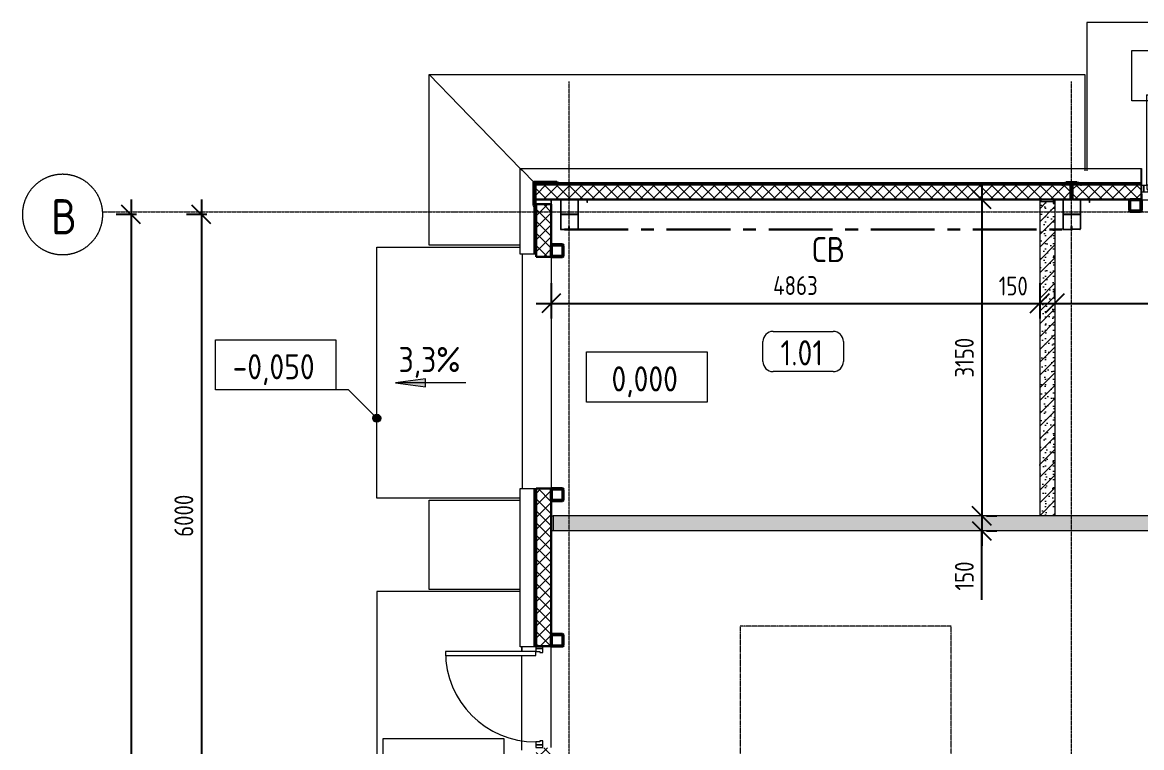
# Model space of a CAD drawing. Header units: millimetres. Extents: x -3689 to 3021565, y -698052 to -604547.
# Drawn here: x 2670654 to 2681793, y -640819 to -633598 of the extents above; entities that cross this region are included whole.
import ezdxf

# ---------------------------------------------------------------- set-up
doc = ezdxf.new("R2010")
doc.units = ezdxf.units.MM
doc.header["$PDMODE"] = 35
for name, pattern in [('_ШПТ__20_т__2_5__Линия сетки', [25, 20, -2.5, 0, -2.5]), ('_ШТР__3__1_5_', [4.5, 3, -1.5]), ('CENTER', [50.8, 31.75, -6.35, 6.35, -6.35])]:
    doc.linetypes.add(name, pattern=pattern)
doc.layers.get('0').update_dxf_attribs({"lineweight": 0})
doc.layers.get('Defpoints').update_dxf_attribs({"color": 4})
doc.layers.add('_1-1_ Внутренние стены', color=7, linetype='Continuous')
doc.layers.add('фундаменты кж', color=7, linetype='Continuous')
for name, color, linetype, lineweight in [('Внутренние кромки', 7, 'Continuous', 18), ('Высотные отметки', 7, 'Continuous', 9), ('Марки помещений', 7, 'Continuous', 20), ('Обобщенные модели', 7, 'Continuous', 18), ('ОСИ', 251, 'CENTER', 18), ('Перекрытия', 7, 'Continuous', 18), ('Размерные', 45, 'Continuous', 15), ('Размеры', 82, 'Continuous', 9), ('Средние', 142, 'Continuous', 30), ('Стены', 7, 'Continuous', 18), ('Стены разрез', 7, 'Continuous', 30), ('Стены штриховка', 7, 'Continuous', 30), ('Типовые аннотации', 7, 'Continuous', 18), ('Уклоны в точках', 7, 'Continuous', 9)]:
    doc.layers.add(name, color=color, linetype=linetype, lineweight=lineweight)
doc.layers.add('Вспомогательные', color=6, linetype='Continuous', plot=False)
for name, color, linetype, lineweight, true_color in [('Двери', 7, 'Continuous', 9, 0x804000), ('Каркас_Импост', 7, 'Continuous', 9, 0x804000), ('Линии', 7, 'Continuous', 9, 0x00a600), ('Монтажный зазор', 7, 'Continuous', 9, 0x804000), ('Несущие колонны', 7, 'Continuous', 18, 0x800040), ('Панель', 7, 'Continuous', 9, 0x804000)]:
    doc.layers.add(name, color=color, linetype=linetype, lineweight=lineweight, true_color=true_color)
doc.styles.add('GOST Common', font='GOST_Common.ttf', dxfattribs={"width": 0.9, "height": 350})
doc.styles.add('GOST Common_1', font='GOST_Common.ttf', dxfattribs={"width": 0.9, "height": 210})
doc.styles.add('ГОСТ 2.304', font='CS_Gost2304.shx')
doc.dimstyles.new('СПДС', dxfattribs={"dimscale": 100, "dimtxt": 2.5, "dimasz": 2.5, "dimexe": 2, "dimexo": 0.625, "dimgap": 1, "dimtad": 1, "dimdec": 0, "dimtxsty": 'ГОСТ 2.304', "dimblk": 'OBLIQUE', "dimblk1": 'OBLIQUE', "dimblk2": 'OBLIQUE', "dimcen": 2.5, "dimdle": 2, "dimadec": 0, "dimazin": 2, "dimtfac": 0.75, "dimtdec": 4, "dimtmove": 1, "dimatfit": 3, "dimfxl": 1, "dimtfill": 1, "dimtolj": 1, "dimarcsym": 1})
pattern_1 = [(45, (2676096.76, -647485.56), (-106.066, 106.066), [])]
pattern_2 = [(45, (2676096.765, -647485.56), (-60.10408, 60.10408), []), (135, (2676096.765, -647485.56), (-60.10408, -60.10408), [])]
pattern_3 = [(45, (0, 0), (-106.066, 106.066), [])]

# ---------------------------------------------------------------- blocks, each defined once
blk = doc.blocks.new('243_КолоннаНесущая_Труба_ГОСТ 30245-2003 - 120x120x5-V6-_О__L1_0_000_')
at = {"layer": 'Несущие колонны', "color": 7, "lineweight": 40}
for p, q in [((-60, 51), (-60, -51)), ((-55, -51), (-55, 51)), ((51, 60), (-51, 60)), ((-51, 55), (51, 55)), ((55, 51), (55, -51)), ((60, -51), (60, 51)), ((51, -55), (-51, -55)), ((-51, -60), (51, -60))]:
    blk.add_line(p, q, dxfattribs=at)
for centre, radius, start, end in [((-51, 51), 9, 90, 180), ((-51, 51), 4, 90, 180), ((51, 51), 9, 0, 90), ((51, 51), 4, 0, 90), ((-51, -51), 9, 180, 270), ((-51, -51), 4, 180, 270), ((51, -51), 4, 270, 0), ((51, -51), 9, 270, 360)]:
    blk.add_arc(centre, radius, start, end, dxfattribs=at)
blk = doc.blocks.new('243_КолоннаНесущая_Труба_ГОСТ 30245-2003 - 120x120x5-1167948-_О__L1_0_000_')
at = {"layer": 'Несущие колонны', "color": 7, "lineweight": 40}
for p, q in [((-60, 51), (-60, -51)), ((-55, -51), (-55, 51)), ((51, 60), (-51, 60)), ((-51, 55), (51, 55)), ((55, 51), (55, -51)), ((60, -51), (60, 51)), ((51, -55), (-51, -55)), ((-51, -60), (51, -60))]:
    blk.add_line(p, q, dxfattribs=at)
for centre, radius, start, end in [((-51, 51), 9, 90, 180), ((-51, 51), 4, 90, 180), ((51, 51), 9, 0, 90), ((51, 51), 4, 0, 90), ((-51, -51), 9, 180, 270), ((-51, -51), 4, 180, 270), ((51, -51), 9, 270, 360), ((51, -51), 4, 270, 0)]:
    blk.add_arc(centre, radius, start, end, dxfattribs=at)
blk = doc.blocks.new('190_ФЭ_Цоколь_Типовой - ФЭ-Ц1_140х80-1505612-_О__L1_0_000_')
at = {"layer": 'Обобщенные модели'}
for p, q in [((-433, 9270), (-415, 9270)), ((-433, 7695), (-433, 9270)), ((-415, 9270), (-295, 9270)), ((-295, 9270), (-281, 9270)), ((-295, 7695), (-295, 9270)), ((-281, 9270), (-278, 9270)), ((-281, 7695), (-281, 9270)), ((-278, 9270), (-275, 9270)), ((-278, 7695), (-278, 9270)), ((-275, 7695), (-275, 9270)), ((-415, 7695), (-433, 7695)), ((-295, 7695), (-415, 7695)), ((-281, 7695), (-295, 7695)), ((-278, 7695), (-281, 7695)), ((-275, 7695), (-278, 7695))]:
    blk.add_line(p, q, dxfattribs=at)
blk = doc.blocks.new('190_ФЭ_Цоколь_Типовой - ФЭ-Ц1_140х80-1505645-_О__L1_0_000_')
at = {"layer": 'Обобщенные модели'}
for p, q in [((-433, 12433), (-415, 12415)), ((-433, 11580), (-433, 12433)), ((-415, 12415), (-295, 12295)), ((-294, 12294), (-281, 12281)), ((-281, 12281), (-278, 12278)), ((-281, 12052), (-281, 12281)), ((-278, 12278), (-275, 12275)), ((-278, 12049), (-278, 12278)), ((-275, 12032), (-275, 12275)), ((-295, 11580), (-295, 12065)), ((-281, 11580), (-281, 12051)), ((-278, 11580), (-278, 12022)), ((-275, 11580), (-275, 12022)), ((-415, 11580), (-433, 11580)), ((-295, 11580), (-415, 11580)), ((-281, 11580), (-295, 11580)), ((-278, 11580), (-281, 11580)), ((-275, 11580), (-278, 11580))]:
    blk.add_line(p, q, dxfattribs=at)
blk = doc.blocks.new('190_ФЭ_Стена_Стык вертикальный - ФЭ-C1_110-1310856-_О__L1_0_000_')
at = {"layer": 'Обобщенные модели', "lineweight": 9}
h = blk.add_hatch(dxfattribs=at)
h.set_pattern_fill('FP_4', color=256, style=0, pattern_type=2)
h.set_pattern_definition(pattern_3)
h.paths.add_polyline_path([(5097, 12277), (5098, 12278), (5072, 12278), (5055, 12295), (4945, 12295), (4928, 12278), (4928, 12277), (4945, 12294), (5055, 12294), (5072, 12277)], flags=0)
at = {"layer": 'Обобщенные модели', "lineweight": 40}
for p, q in [((4928, 12278), (4902, 12278)), ((4902, 12278), (4902, 12275)), ((4902, 12275), (4912, 12275)), ((4903, 12276), (4903, 12277)), ((4903, 12277), (4928, 12277)), ((4912, 12276), (4903, 12276)), ((4912, 12275), (4912, 12276)), ((4945, 12295), (4928, 12278)), ((4928, 12277), (4945, 12294)), ((5055, 12295), (4945, 12295)), ((4945, 12294), (5055, 12294)), ((5072, 12278), (5055, 12295)), ((5055, 12294), (5072, 12277)), ((5098, 12278), (5072, 12278)), ((5072, 12277), (5097, 12277)), ((5097, 12276), (5088, 12276)), ((5088, 12276), (5088, 12275)), ((5088, 12275), (5098, 12275)), ((5097, 12277), (5097, 12276)), ((5098, 12275), (5098, 12278))]:
    blk.add_line(p, q, dxfattribs=at)
blk = doc.blocks.new('190_ФЭ_Стена_Стык угловой внешний фигурный - ФЭ-У1_230х230-1307718-_О__L1_0_000_')
at = {"layer": 'Обобщенные модели', "lineweight": 9}
h = blk.add_hatch(dxfattribs=at)
h.set_pattern_fill('FP_4', color=256, style=0, pattern_type=2)
h.set_pattern_definition(pattern_3)
h.paths.add_polyline_path([(-278, 12022), (-277, 12023), (-277, 12048), (-294, 12065), (-294, 12294), (-65, 12294), (-48, 12277), (-48, 12278), (-65, 12295), (-295, 12295), (-295, 12065), (-278, 12048)], flags=0)
at = {"layer": 'Обобщенные модели', "lineweight": 40}
for p, q in [((-65, 12295), (-295, 12295)), ((-295, 12295), (-295, 12065)), ((-294, 12065), (-294, 12294)), ((-294, 12294), (-65, 12294)), ((-48, 12278), (-65, 12295)), ((-65, 12294), (-48, 12277)), ((-22, 12278), (-48, 12278)), ((-48, 12277), (-23, 12277)), ((-23, 12276), (-32, 12276)), ((-32, 12276), (-32, 12275)), ((-32, 12275), (-22, 12275)), ((-23, 12277), (-23, 12276)), ((-22, 12275), (-22, 12278)), ((-295, 12065), (-278, 12048)), ((-277, 12048), (-294, 12065)), ((-278, 12048), (-278, 12022)), ((-277, 12023), (-277, 12048)), ((-275, 12032), (-276, 12032)), ((-276, 12032), (-276, 12023)), ((-275, 12022), (-275, 12032)), ((-278, 12022), (-275, 12022)), ((-276, 12023), (-277, 12023))]:
    blk.add_line(p, q, dxfattribs=at)
blk = doc.blocks.new('Ось сетки - Круг_Ø8 мм-6577-_О__L1_0_000_')
at = {"layer": 'ОСИ', "lineweight": 20}
for start, end in [(360, 180), (180, 360)]:
    blk.add_arc((0, 0), 4, start, end, dxfattribs=at)
blk = doc.blocks.new('_Oblique')
at = {"color": 0, "linetype": 'ByBlock', "lineweight": -2}
blk.add_line((-0.5, -0.5), (0.5, 0.5), dxfattribs=at)
blk = doc.blocks.new('*D315')
at = {"layer": 'Defpoints', "color": 0, "ltscale": 75, "transparency": 16777216}
for p in [(2671836, -635511), (2671736, -647511), (2671836, -647511)]:
    blk.add_point(p, dxfattribs=at)
at = {"layer": 'Размеры', "color": 0, "lineweight": -2, "ltscale": 75, "transparency": 16777216}
for p, q in [((2671736, -635361), (2671736, -647661)), ((2671789, -635511), (2671586, -635511)), ((2671789, -647511), (2671586, -647511))]:
    blk.add_line(p, q, dxfattribs=at)
at = {"layer": 'Размеры', "color": 0, "lineweight": -2, "ltscale": 75, "transparency": 16777216, "xscale": 187.5, "yscale": 187.5, "zscale": 187.5}
for p, rotation in [((2671736, -635511), 90), ((2671736, -647511), 270)]:
    blk.add_blockref('_Oblique', p, dxfattribs=dict(at, rotation=rotation))
at = {"layer": 'Размеры', "color": 0, "ltscale": 75, "transparency": 16777216, "insert": (2671411, -642697), "char_height": 187.5, "width": 218.95, "attachment_point": 1, "rotation": 90, "line_spacing_factor": 1.022761, "style": 'ГОСТ 2.304', "bg_fill": 3, "box_fill_scale": 1.1, "bg_fill_color": 256, "bg_fill_true_color": 13158600, "bg_fill_transparency": 0}
blk.add_mtext('\\A1;12000', dxfattribs=at)
blk = doc.blocks.new('*D316')
at = {"layer": 'Defpoints', "color": 0, "ltscale": 75, "transparency": 16777216}
for p in [(2672536, -635511), (2672436, -641511), (2672536, -641511)]:
    blk.add_point(p, dxfattribs=at)
at = {"layer": 'Размеры', "color": 0, "lineweight": -2, "ltscale": 75, "transparency": 16777216}
for p, q in [((2672436, -635361), (2672436, -641661)), ((2672489, -635511), (2672286, -635511)), ((2672489, -641511), (2672286, -641511))]:
    blk.add_line(p, q, dxfattribs=at)
at = {"layer": 'Размеры', "color": 0, "lineweight": -2, "ltscale": 75, "transparency": 16777216, "xscale": 187.5, "yscale": 187.5, "zscale": 187.5}
for p, rotation in [((2672436, -635511), 90), ((2672436, -641511), 270)]:
    blk.add_blockref('_Oblique', p, dxfattribs=dict(at, rotation=rotation))
at = {"layer": 'Размеры', "color": 0, "ltscale": 75, "transparency": 16777216, "insert": (2672261, -638511), "char_height": 187.5, "width": 186.23, "attachment_point": 5, "rotation": 90, "style": 'ГОСТ 2.304', "bg_fill": 3, "box_fill_scale": 1.1, "bg_fill_color": 256, "bg_fill_true_color": 13158600, "bg_fill_transparency": 0}
blk.add_mtext('\\A1;6000', dxfattribs=at)
blk = doc.blocks.new('Высотные отметки - Рамка-5093-_О__L1_0_000_')
at = {"layer": 'Типовые аннотации', "lineweight": 9}
for p, q in [((-6, 0), (-6, 5)), ((-6, 5), (6, 5)), ((6, 5), (6, 0)), ((6, 0), (-6, 0))]:
    blk.add_line(p, q, dxfattribs=at)
blk = doc.blocks.new('050_Марка_Помещение_ОдноЗначение - Номер в прямоугольнике-676399-_О__L1_0_000_')
at = {"layer": 'Типовые аннотации', "lineweight": 9}
for p, q in [((-3, 2), (3, 2)), ((-4, -1), (-4, 1)), ((4, 1), (4, -1)), ((3, -2), (-3, -2))]:
    blk.add_line(p, q, dxfattribs=at)
for centre, start, end in [((-3, 1), 90, 180), ((3, 1), 360, 90), ((-3, -1), 180, 270), ((3, -1), 270, 0)]:
    blk.add_arc(centre, 1, start, end, dxfattribs=at)
blk = doc.blocks.new('к1')
at = {"color": 0, "linetype": 'ByBlock', "lineweight": -2, "ltscale": 200}
for p, q in [((4142418, 542806), (4142418, 542828)), ((4142421, 542806), (4142421, 542828)), ((4142426, 542836), (4142505, 542836)), ((4142426, 542833), (4142505, 542833)), ((4142510, 542828), (4142510, 542544)), ((4142513, 542828), (4142513, 542544)), ((4142683, 542828), (4142683, 542544)), ((4142686, 542828), (4142686, 542544)), ((4142770, 542836), (4142691, 542836)), ((4142770, 542833), (4142691, 542833)), ((4142775, 542806), (4142775, 542828)), ((4142778, 542806), (4142778, 542828)), ((4142418, 542806), (4142421, 542806)), ((4142778, 542806), (4142775, 542806)), ((4142518, 542539), (4142589, 542539)), ((4142518, 542536), (4142589, 542536)), ((4142594, 542544), (4142594, 542567)), ((4142594, 542567), (4142597, 542567)), ((4142597, 542544), (4142597, 542567)), ((4142599, 542544), (4142599, 542567)), ((4142602, 542567), (4142599, 542567)), ((4142602, 542544), (4142602, 542567)), ((4142678, 542539), (4142607, 542539)), ((4142678, 542536), (4142607, 542536))]:
    blk.add_line(p, q, dxfattribs=at)
for centre, radius, start, end in [((4142426, 542828), 8, 90, 180), ((4142426, 542828), 5, 90, 180), ((4142505, 542828), 8, 0, 90), ((4142505, 542828), 5, 0, 90), ((4142691, 542828), 8, 90, 180), ((4142691, 542828), 5, 90, 180), ((4142770, 542828), 8, 0, 90), ((4142770, 542828), 5, 0, 90), ((4142518, 542544), 8, 180, 270), ((4142518, 542544), 5, 180, 270), ((4142589, 542544), 8, 270, 0), ((4142589, 542544), 5, 270, 0), ((4142607, 542544), 8, 180, 270), ((4142607, 542544), 5, 180, 270), ((4142678, 542544), 5, 270, 0), ((4142678, 542544), 8, 270, 0)]:
    blk.add_arc(centre, radius, start, end, dxfattribs=at)
at = {"layer": 'Вспомогательные', "color": 0, "ltscale": 10}
for p, q in [((4142690, 542836), (4142505, 542836)), ((4142683, 542686), (4142513, 542686))]:
    blk.add_line(p, q, dxfattribs=at)
blk = doc.blocks.new('101_Дверь_Однопольная_Стальная_Высота_Полотна_ГОСТ 31173-2016 - ДСН_Оп_2080-960_Г_Пр_Прг_Псп-1348100-_О__L1_0_000_')
at = {"layer": 'Каркас_Импост', "color": 7}
for p, q in [((-480, 75), (-450, 75)), ((-480, 5), (-480, 75)), ((-440, 5), (-480, 5)), ((-450, 75), (-450, 35)), ((-450, 35), (-440, 35)), ((-440, 35), (-440, 5)), ((440, 35), (450, 35)), ((440, 5), (440, 35)), ((480, 5), (440, 5)), ((450, 75), (480, 75)), ((450, 35), (450, 75)), ((480, 75), (480, 5))]:
    blk.add_line(p, q, dxfattribs=at)
at = {"layer": 'Монтажный зазор', "color": 7}
for p, q in [((-505, 75), (-480, 75)), ((-505, 5), (-505, 75)), ((-480, 5), (-505, 5)), ((-480, 75), (-480, 5)), ((480, 75), (505, 75)), ((480, 5), (480, 75)), ((505, 5), (480, 5)), ((505, 75), (505, 5))]:
    blk.add_line(p, q, dxfattribs=at)
at = {"layer": 'Панель', "color": 7, "lineweight": 18}
for p, q in [((-450, 75), (-450, 975)), ((-450, 975), (-410, 975)), ((-410, 975), (-410, 75)), ((-410, 75), (-450, 75))]:
    blk.add_line(p, q, dxfattribs=at)
at = {"layer": 'Панель', "color": 7}
blk.add_arc((-450, 75), 900, 0, 90, dxfattribs=at)
blk = doc.blocks.new('101_Дверь_Однопольная_Стальная_Высота_Полотна_ГОСТ 31173-2016 - ДСН_Оп_2080-960_Г_Л_Прг_Псп-1348105-_О__L1_0_000_')
at = {"layer": 'Каркас_Импост', "color": 7}
for p, q in [((-450, 75), (-480, 75)), ((-480, 75), (-480, 5)), ((-480, 5), (-440, 5)), ((-450, 35), (-450, 75)), ((-440, 35), (-450, 35)), ((-440, 5), (-440, 35)), ((450, 35), (440, 35)), ((440, 35), (440, 5)), ((440, 5), (480, 5)), ((480, 75), (450, 75)), ((450, 75), (450, 35)), ((480, 5), (480, 75))]:
    blk.add_line(p, q, dxfattribs=at)
at = {"layer": 'Монтажный зазор', "color": 7}
for p, q in [((-480, 75), (-505, 75)), ((-505, 75), (-505, 5)), ((-505, 5), (-480, 5)), ((-480, 5), (-480, 75)), ((505, 75), (480, 75)), ((480, 75), (480, 5)), ((480, 5), (505, 5)), ((505, 5), (505, 75))]:
    blk.add_line(p, q, dxfattribs=at)
at = {"layer": 'Панель', "color": 7, "lineweight": 18}
for p, q in [((450, 975), (410, 975)), ((410, 975), (410, 75)), ((450, 75), (450, 975)), ((410, 75), (450, 75))]:
    blk.add_line(p, q, dxfattribs=at)
at = {"layer": 'Панель', "color": 7}
blk.add_arc((450, 75), 900, 90, 180, dxfattribs=at)
blk = doc.blocks.new('*D374')
at = {"layer": 'Defpoints', "color": 0, "ltscale": 75, "transparency": 16777216}
for p in [(2675917, -636148), (2680779, -636148), (2680779, -636396)]:
    blk.add_point(p, dxfattribs=at)
at = {"layer": 'Размеры', "color": 0, "lineweight": -2, "ltscale": 75, "transparency": 16777216}
for p, q in [((2675917, -636195), (2675917, -636546)), ((2680779, -636195), (2680779, -636546)), ((2675767, -636396), (2680929, -636396))]:
    blk.add_line(p, q, dxfattribs=at)
at = {"layer": 'Размеры', "color": 0, "lineweight": -2, "ltscale": 75, "transparency": 16777216, "xscale": 187.5, "yscale": 187.5, "zscale": 187.5, "rotation": 180}
blk.add_blockref('_Oblique', (2675917, -636396), dxfattribs=at)
at = {"layer": 'Размеры', "color": 0, "lineweight": -2, "ltscale": 75, "transparency": 16777216, "xscale": 187.5, "yscale": 187.5, "zscale": 187.5}
blk.add_blockref('_Oblique', (2680779, -636396), dxfattribs=at)
at = {"layer": 'Размеры', "color": 0, "ltscale": 75, "transparency": 16777216, "insert": (2678348, -636218), "char_height": 187.5, "attachment_point": 5, "style": 'ГОСТ 2.304', "bg_fill": 3, "box_fill_scale": 1.1, "bg_fill_color": 256, "bg_fill_true_color": 13158600, "bg_fill_transparency": 0}
blk.add_mtext('\\A1;4863', dxfattribs=at)
blk = doc.blocks.new('*D375')
at = {"layer": 'Defpoints', "color": 0, "ltscale": 75, "transparency": 16777216}
for p in [(2680779, -636148), (2680929, -636396), (2680929, -636396)]:
    blk.add_point(p, dxfattribs=at)
at = {"layer": 'Размеры', "color": 0, "lineweight": -2, "ltscale": 75, "transparency": 16777216}
for p, q in [((2680779, -636195), (2680779, -636546)), ((2680929, -636349), (2680929, -636246)), ((2680629, -636396), (2681079, -636396))]:
    blk.add_line(p, q, dxfattribs=at)
at = {"layer": 'Размеры', "color": 0, "lineweight": -2, "ltscale": 75, "transparency": 16777216, "xscale": 187.5, "yscale": 187.5, "zscale": 187.5}
blk.add_blockref('_Oblique', (2680929, -636396), dxfattribs=at)
at = {"layer": 'Размеры', "color": 0, "ltscale": 75, "transparency": 16777216, "insert": (2680516, -636223), "char_height": 187.5, "attachment_point": 5, "style": 'ГОСТ 2.304', "bg_fill": 3, "box_fill_scale": 1.1, "bg_fill_color": 256, "bg_fill_true_color": 13158600, "bg_fill_transparency": 0}
blk.add_mtext('\\A1;150', dxfattribs=at)
at = {"layer": 'Размеры', "color": 0, "lineweight": -2, "ltscale": 75, "transparency": 16777216, "xscale": 187.5, "yscale": 187.5, "zscale": 187.5, "rotation": 180}
blk.add_blockref('_Oblique', (2680779, -636396), dxfattribs=at)
blk = doc.blocks.new('*D376')
at = {"layer": 'Defpoints', "color": 0, "ltscale": 75, "transparency": 16777216}
for p in [(2680929, -636396), (2685779, -636396), (2685779, -636396)]:
    blk.add_point(p, dxfattribs=at)
at = {"layer": 'Размеры', "color": 0, "lineweight": -2, "ltscale": 75, "transparency": 16777216}
for p, q in [((2680929, -636349), (2680929, -636246)), ((2685779, -636349), (2685779, -636246)), ((2680779, -636396), (2685929, -636396))]:
    blk.add_line(p, q, dxfattribs=at)
at = {"layer": 'Размеры', "color": 0, "lineweight": -2, "ltscale": 75, "transparency": 16777216, "xscale": 187.5, "yscale": 187.5, "zscale": 187.5, "rotation": 180}
blk.add_blockref('_Oblique', (2680929, -636396), dxfattribs=at)
at = {"layer": 'Размеры', "color": 0, "lineweight": -2, "ltscale": 75, "transparency": 16777216, "xscale": 187.5, "yscale": 187.5, "zscale": 187.5}
blk.add_blockref('_Oblique', (2685779, -636396), dxfattribs=at)
at = {"layer": 'Размеры', "color": 0, "ltscale": 75, "transparency": 16777216, "insert": (2683354, -636223), "char_height": 187.5, "attachment_point": 5, "style": 'ГОСТ 2.304', "bg_fill": 3, "box_fill_scale": 1.1, "bg_fill_color": 256, "bg_fill_true_color": 13158600, "bg_fill_transparency": 0}
blk.add_mtext('\\A1;4850', dxfattribs=at)
blk = doc.blocks.new('*D381')
at = {"layer": 'Defpoints', "color": 0, "ltscale": 75, "transparency": 16777216}
for p in [(2680202, -635361), (2680202, -638511), (2680202, -638511)]:
    blk.add_point(p, dxfattribs=at)
at = {"layer": 'Размеры', "color": 0, "lineweight": -2, "ltscale": 75, "transparency": 16777216}
for p, q in [((2680202, -635211), (2680202, -638661)), ((2680249, -635361), (2680352, -635361)), ((2680249, -638511), (2680352, -638511))]:
    blk.add_line(p, q, dxfattribs=at)
at = {"layer": 'Размеры', "color": 0, "lineweight": -2, "ltscale": 75, "transparency": 16777216, "xscale": 187.5, "yscale": 187.5, "zscale": 187.5}
for p, rotation in [((2680202, -635361), 90), ((2680202, -638511), 270)]:
    blk.add_blockref('_Oblique', p, dxfattribs=dict(at, rotation=rotation))
at = {"layer": 'Размеры', "color": 0, "ltscale": 75, "transparency": 16777216, "insert": (2680029, -636936), "char_height": 187.5, "attachment_point": 5, "rotation": 90, "style": 'ГОСТ 2.304', "bg_fill": 3, "box_fill_scale": 1.1, "bg_fill_color": 256, "bg_fill_true_color": 13158600, "bg_fill_transparency": 0}
blk.add_mtext('\\A1;3150', dxfattribs=at)
blk = doc.blocks.new('*D382')
at = {"layer": 'Defpoints', "color": 0, "ltscale": 75, "transparency": 16777216}
for p in [(2680202, -638511), (2680202, -638661), (2680202, -638661)]:
    blk.add_point(p, dxfattribs=at)
at = {"layer": 'Размеры', "color": 0, "lineweight": -2, "ltscale": 75, "transparency": 16777216}
for p, q in [((2680202, -638361), (2680202, -638811)), ((2680249, -638511), (2680352, -638511)), ((2680202, -639346), (2680202, -638661)), ((2680249, -638661), (2680352, -638661))]:
    blk.add_line(p, q, dxfattribs=at)
at = {"layer": 'Размеры', "color": 0, "lineweight": -2, "ltscale": 75, "transparency": 16777216, "xscale": 187.5, "yscale": 187.5, "zscale": 187.5}
for p, rotation in [((2680202, -638511), 90), ((2680202, -638661), 270)]:
    blk.add_blockref('_Oblique', p, dxfattribs=dict(at, rotation=rotation))
at = {"layer": 'Размеры', "color": 0, "ltscale": 75, "transparency": 16777216, "insert": (2680029, -639110), "char_height": 187.5, "attachment_point": 5, "rotation": 90, "style": 'ГОСТ 2.304', "bg_fill": 3, "box_fill_scale": 1.1, "bg_fill_color": 256, "bg_fill_true_color": 13158600, "bg_fill_transparency": 0}
blk.add_mtext('\\A1;150', dxfattribs=at)

msp = doc.modelspace()

# ---------------------------------------------------------------- hatches: boundary and pattern name
at = {"layer": 'Высотные отметки', "lineweight": 20}
h = msp.add_hatch(color=256, dxfattribs=at)
edge = h.paths.add_edge_path(flags=0)
edge.add_arc((2674181.7647, -637539.1103), 40, 0, 360)
at = {"layer": 'Стены штриховка', "lineweight": 9}
h = msp.add_hatch(dxfattribs=at)
h.set_pattern_fill('FP_5', color=256, style=0, pattern_type=2)
h.set_pattern_definition(pattern_2)
h.paths.add_polyline_path([(2681086.7647, -635358.5597), (2681086.7647, -635212.5597), (2675766.6934, -635212.5597), (2675766.6934, -635358.5597), (2677933.216, -635358.5597)])
h = msp.add_hatch(dxfattribs=at)
h.set_pattern_fill('FP_4', color=256, style=0, pattern_type=2)
h.set_pattern_definition(pattern_1)
h.paths.add_polyline_path([(2681086.7647, -635212.5597), (2681086.7647, -635210.5597), (2675821.7647, -635210.5597), (2675821.7647, -635212.5597), (2677933.216, -635212.5597)], flags=0)
h = msp.add_hatch(dxfattribs=at)
h.set_pattern_fill('FP_5', color=256, style=0, pattern_type=2)
h.set_pattern_definition(pattern_2)
h.paths.add_polyline_path([(2686086.7647, -635358.5597), (2686086.7647, -635212.5597), (2682801.7647, -635212.5597), (2682801.7647, -635358.5597), (2685376.8814, -635358.5597)], flags=0)
h.paths.add_polyline_path([(2681791.7647, -635358.5597), (2681791.7647, -635212.5597), (2681106.7647, -635212.5597), (2681106.7647, -635358.5597), (2681241.5117, -635358.5597)], flags=0)
h = msp.add_hatch(dxfattribs=at)
h.set_pattern_fill('FP_4', color=256, style=0, pattern_type=2)
h.set_pattern_definition(pattern_1)
h.paths.add_polyline_path([(2681086.7647, -635360.5597), (2681086.7647, -635358.5597), (2675821.7647, -635358.5597), (2675821.7647, -635360.5597), (2677933.216, -635360.5597)], flags=0)
h = msp.add_hatch(dxfattribs=at)
h.set_pattern_fill('FP_5', color=256, style=0, pattern_type=2)
h.set_pattern_definition([(45, (2676041.765, -647510.56), (-60.1041, 60.1041), []), (135, (2676041.765, -647510.56), (-60.1041, -60.1041), [])])
h.paths.add_polyline_path([(2675914.7647, -641500.5597), (2675914.7647, -640820.5597), (2675768.7647, -640820.5597), (2675768.7647, -641500.5597)], flags=0)
h.paths.add_polyline_path([(2675914.7647, -639810.5597), (2675914.7647, -638240.5597), (2675768.7647, -638240.5597), (2675768.7647, -639810.5597), (2675836.7647, -639810.5597)], flags=0)
h.paths.add_polyline_path([(2675914.7647, -635930.5597), (2675914.7647, -635407.5597), (2675768.7647, -635407.5597), (2675768.7647, -635930.5597), (2675836.7647, -635930.5597)], flags=0)
at = {"layer": 'Уклоны в точках', "lineweight": 20}
msp.add_hatch(color=256, dxfattribs=at).paths.add_polyline_path([(2674366.1707, -637186.2973), (2674666.1707, -637225.7931), (2674666.1707, -637146.8016)], flags=0)

# ---------------------------------------------------------------- linework, layer by layer
for p, q in [((2680779.2647, -635360.5597), (2680779.2647, -638510.5597)), ((2680929.2647, -635360.5597), (2680929.2647, -638510.5597)), ((2680779.2647, -635382.5597), (2680929.2647, -635382.5597)), ((2675916.7647, -638660.5597), (2675916.7647, -638510.5597)), ((2675916.7647, -638510.5597), (2675936.7647, -638510.5597)), ((2675936.7647, -638510.5597), (2675936.7647, -638660.5597)), ((2689271.7647, -638660.5597), (2675916.7647, -638660.5597)), ((2675936.7647, -638648.0597), (2675936.7647, -638660.5597))]:
    msp.add_line(p, q)
at = {"layer": 'Внутренние кромки'}
msp.add_line((2674701.7647, -634117.5597), (2675608.6226, -635052.4176), dxfattribs=at)
at = {"layer": 'Высотные отметки'}
for p, q in [((2673900.8041, -637258.1496), (2673175.1074, -637258.1496)), ((2674181.7647, -637539.1103), (2673900.8041, -637258.1496)), ((2676871.5744, -637379.4541), (2676868.0553, -637379.4541))]:
    msp.add_line(p, q, dxfattribs=at)
at = {"layer": 'Высотные отметки', "lineweight": 20}
msp.add_circle((2674181.7647, -637539.1103), 40, dxfattribs=at)
at = {"layer": 'Линии', "color": 7, "linetype": '_ШТР__3__1_5_', "lineweight": 18}
for p, q in [((2677796.7647, -639610.5597), (2677796.7647, -646310.5597)), ((2679896.7647, -639610.5597), (2677796.7647, -639610.5597)), ((2679896.7647, -646310.5597), (2679896.7647, -639610.5597))]:
    msp.add_line(p, q, dxfattribs=at)
at = {"layer": 'Обобщенные модели'}
for p, q in [((2675608.6226, -635052.4176), (2681791.7647, -635052.4176)), ((2675761.2074, -635205.0024), (2676044.8645, -635205.0024)), ((2675764.1052, -635207.9002), (2676096.7647, -635207.9002)), ((2675766.6934, -635210.4884), (2676064.7647, -635210.4884)), ((2675974.5773, -635190.62), (2681041.7897, -635190.62)), ((2675988.9597, -635205.0024), (2681027.5481, -635205.0024)), ((2676074.3529, -635207.9002), (2680999.1052, -635207.9002)), ((2676074.7647, -635210.4884), (2680998.8361, -635210.4884)), ((2681008.7647, -635210.4884), (2681184.7647, -635210.4884)), ((2681025.8385, -635207.9002), (2681167.691, -635207.9002)), ((2681028.7362, -635205.0024), (2681164.7932, -635205.0024)), ((2681151.7397, -635190.62), (2681791.7647, -635190.62)), ((2681165.9814, -635205.0024), (2681791.7647, -635205.0024)), ((2681194.4242, -635207.9002), (2681791.7647, -635207.9002)), ((2681194.6934, -635210.4884), (2681791.7647, -635210.4884)), ((2681791.7647, -635190.62), (2681791.7647, -635205.0024)), ((2681791.7647, -635205.0024), (2681791.7647, -635207.9002)), ((2681791.7647, -635207.9002), (2681791.7647, -635210.4884))]:
    msp.add_line(p, q, dxfattribs=at)
at = {"layer": 'ОСИ', "linetype": '_ШПТ__20_т__2_5__Линия сетки'}
for p, q in [((2676096.7647, -651518.5254), (2676096.7647, -634187.5211)), ((2681096.7647, -651518.5254), (2681096.7647, -634187.5211)), ((2671454.2388, -635483.2238), (2722843.4447, -635483.2238))]:
    msp.add_line(p, q, dxfattribs=at)
at = {"layer": 'Перекрытия'}
for p, q in [((2683346.7647, -633597.5597), (2681246.7647, -633597.5597)), ((2681246.7647, -633597.5597), (2681246.7647, -635077.4176)), ((2674701.7647, -634117.5597), (2681226.7647, -634117.5597)), ((2674701.7647, -635815.5597), (2674701.7647, -634117.5597)), ((2681226.7647, -634117.5597), (2681226.7647, -635077.4176)), ((2680791.7647, -635360.5597), (2680791.7647, -635382.5597)), ((2682801.7647, -635369.5597), (2681791.7647, -635369.5597)), ((2675916.7647, -635385.5597), (2675916.7647, -635407.5597)), ((2680916.7647, -635385.5597), (2680916.7647, -635407.5597)), ((2675608.6226, -635815.5597), (2674701.7647, -635815.5597)), ((2674181.7647, -635835.5597), (2675608.6226, -635835.5597)), ((2674181.7647, -638335.5597), (2674181.7647, -635835.5597)), ((2675626.7647, -635905.5597), (2675626.7647, -635985.5597)), ((2675626.7647, -635985.5597), (2675626.7647, -638145.5597)), ((2675916.7647, -635930.5597), (2675916.7647, -638240.5597)), ((2675626.7647, -638145.5597), (2675626.7647, -638240.5597)), ((2675608.6226, -638335.5597), (2674181.7647, -638335.5597)), ((2674701.7647, -639245.5597), (2674701.7647, -638355.5597)), ((2674701.7647, -638355.5597), (2675608.6226, -638355.5597)), ((2675608.6226, -639265.5597), (2674181.7647, -639265.5597)), ((2674181.7647, -639265.5597), (2674181.7647, -641365.5597)), ((2675608.6226, -639245.5597), (2674701.7647, -639245.5597)), ((2675623.9033, -639862.8679), (2675623.9033, -639812.8679)), ((2675626.7647, -639865.5597), (2675626.7647, -639815.5597)), ((2675913.9033, -639807.8679), (2675913.9033, -640817.8679)), ((2675623.9033, -640842.8679), (2675623.9033, -639902.8679))]:
    msp.add_line(p, q, dxfattribs=at)
at = {"layer": 'Средние', "linetype": 'CENTER', "ltscale": 20}
msp.add_line((2676049.7647, -635661.5597), (2681011.7647, -635661.5597), dxfattribs=at)
at = {"layer": 'Стены'}
msp.add_line((2689271.7647, -638510.5597), (2675936.7647, -638510.5597), dxfattribs=at)
at = {"layer": 'Стены разрез'}
for p, q in [((2681086.7647, -635210.5597), (2675766.6934, -635210.5597)), ((2681086.7647, -635360.5597), (2681086.7647, -635210.5597)), ((2681791.7647, -635210.5597), (2681106.7647, -635210.5597)), ((2681106.7647, -635210.5597), (2681106.7647, -635360.5597)), ((2675766.6934, -635360.5597), (2681086.7647, -635360.5597)), ((2681106.7647, -635360.5597), (2681680.7647, -635360.5597)), ((2681791.7647, -635385.5597), (2681791.7647, -635305.5597)), ((2675766.7647, -635407.5597), (2675766.7647, -635930.5597)), ((2675916.7647, -635407.5597), (2675766.7647, -635407.5597)), ((2675916.7647, -635819.5597), (2675916.7647, -635407.5597)), ((2675766.7647, -635930.5597), (2675916.7647, -635930.5597)), ((2675766.6934, -638240.5597), (2675766.6934, -639810.5597)), ((2675971.7647, -638240.5597), (2675768.6934, -638240.5597)), ((2675916.7647, -639699.5597), (2675916.7647, -638351.5597)), ((2675768.6934, -639810.5597), (2675971.7647, -639810.5597))]:
    msp.add_line(p, q, dxfattribs=at)
at = {"layer": 'Стены штриховка', "lineweight": 9}
for p, q in [((2681086.7647, -635212.5597), (2675766.6934, -635212.5597)), ((2681791.7647, -635212.5597), (2681106.7647, -635212.5597)), ((2681086.7647, -635358.5597), (2675766.6934, -635358.5597)), ((2681791.7647, -635358.5597), (2681106.7647, -635358.5597)), ((2675768.7647, -635930.5597), (2675768.7647, -635407.5597)), ((2675914.7647, -635930.5597), (2675914.7647, -635407.5597)), ((2675768.6934, -639810.5597), (2675768.6934, -638240.5597)), ((2675914.7647, -639810.5597), (2675914.7647, -638240.5597))]:
    msp.add_line(p, q, dxfattribs=at)
at = {"layer": 'Уклоны в точках', "lineweight": 20}
for p, q in [((2674666.1707, -637146.8016), (2674366.1707, -637186.2973)), ((2674666.1707, -637225.7931), (2674666.1707, -637146.8016)), ((2674366.1707, -637186.2973), (2674666.1707, -637225.7931))]:
    msp.add_line(p, q, dxfattribs=at)
at = {"layer": 'Уклоны в точках'}
msp.add_line((2675066.1707, -637186.2973), (2674366.1707, -637186.2973), dxfattribs=at)
at = {"layer": 'фундаменты кж'}
for p, q in [((2681791.7647, -635305.5597), (2681791.7647, -635052.4176)), ((2675766.6934, -635905.5597), (2675766.7647, -635930.5597))]:
    msp.add_line(p, q, dxfattribs=at)

# ---------------------------------------------------------------- block references
at = {"layer": 'Высотные отметки', "lineweight": 20, "xscale": 99.99999999999993, "yscale": 99.99999999999993, "zscale": 99.99999999999993}
for p in [(2682296.4921, -634378.4516), (2676868.0553, -637379.4541), (2674845.3689, -641227.9745)]:
    msp.add_blockref('Высотные отметки - Рамка-5093-_О__L1_0_000_', p, dxfattribs=at)
at = {"layer": 'Двери', "color": 8, "true_color": 0x7f7f7f}
msp.add_blockref('101_Дверь_Однопольная_Стальная_Высота_Полотна_ГОСТ 31173-2016 - ДСН_Оп_2080-960_Г_Пр_Прг_Псп-1348100-_О__L1_0_000_', (2682296.7647, -635294.5597), dxfattribs=at)
at = {"layer": 'Двери', "color": 8, "true_color": 0x7f7f7f, "rotation": 89.99999999999991}
msp.add_blockref('101_Дверь_Однопольная_Стальная_Высота_Полотна_ГОСТ 31173-2016 - ДСН_Оп_2080-960_Г_Л_Прг_Псп-1348105-_О__L1_0_000_', (2675838.9033, -640312.8679), dxfattribs=at)
at = {"layer": 'Марки помещений', "xscale": 99.99999999999993, "yscale": 99.99999999999993, "zscale": 99.99999999999993}
msp.add_blockref('050_Марка_Помещение_ОдноЗначение - Номер в прямоугольнике-676399-_О__L1_0_000_', (2678424.8136, -636875.2442), dxfattribs=at)
at = {"layer": 'Несущие колонны', "color": 7}
for name, p in [('243_КолоннаНесущая_Труба_ГОСТ 30245-2003 - 120x120x5-V6-_О__L1_0_000_', (2681731.7647, -635420.5597)), ('243_КолоннаНесущая_Труба_ГОСТ 30245-2003 - 120x120x5-1167948-_О__L1_0_000_', (2675976.7647, -635870.5597)), ('243_КолоннаНесущая_Труба_ГОСТ 30245-2003 - 120x120x5-1167948-_О__L1_0_000_', (2675976.7647, -638300.5597)), ('243_КолоннаНесущая_Труба_ГОСТ 30245-2003 - 120x120x5-1167948-_О__L1_0_000_', (2675976.7647, -639750.5597))]:
    msp.add_blockref(name, p, dxfattribs=at)
at = {"layer": 'Обобщенные модели'}
for name, p in [('190_ФЭ_Цоколь_Типовой - ФЭ-Ц1_140х80-1505645-_О__L1_0_000_', (2676041.7647, -647485.5597)), ('190_ФЭ_Стена_Стык угловой внешний фигурный - ФЭ-У1_230х230-1307718-_О__L1_0_000_', (2676039.1052, -647485.2192)), ('190_ФЭ_Стена_Стык вертикальный - ФЭ-C1_110-1310856-_О__L1_0_000_', (2676096.7647, -647485.5597)), ('190_ФЭ_Цоколь_Типовой - ФЭ-Ц1_140х80-1505612-_О__L1_0_000_', (2676041.7647, -647510.5597))]:
    msp.add_blockref(name, p, dxfattribs=at)
at = {"layer": 'ОСИ', "lineweight": 20, "xscale": 99.99999999999993, "yscale": 99.99999999999993, "zscale": 99.99999999999993, "rotation": 269.9999999999994}
msp.add_blockref('Ось сетки - Круг_Ø8 мм-6577-_О__L1_0_000_', (2671054.2388, -635510.5597), dxfattribs=at)
at = {"layer": 'Размерные', "color": 0}
for p in [(-1466501.0139, -1178196.7891), (-1461501.0139, -1178196.7891)]:
    msp.add_blockref('к1', p, dxfattribs=at)

# ---------------------------------------------------------------- texts
at = {"layer": 'Высотные отметки', "char_height": 250, "attachment_point": 1, "line_spacing_factor": 1.022761, "style": 'GOST Common_1'}
for s, insert, width in [('-0,050', (2672746.4313, -636901.4426), 1028.822569), ('0,000', (2676517.3204, -637022.747), 841.76392)]:
    msp.add_mtext(s, dxfattribs=dict(at, insert=insert, width=width))
at = {"layer": 'Марки помещений', "lineweight": 9, "char_height": 250, "attachment_point": 1, "style": 'GOST Common_1'}
for s, insert, width in [('СВ', (2678514.982, -635735.1061), 223.670812), ('1.01', (2678198.7656, -636763.1318), 548.35425)]:
    msp.add_mtext(s, dxfattribs=dict(at, insert=insert, width=width))
at = {"layer": 'ОСИ', "insert": (2670940.9159, -635357.9728), "char_height": 350, "width": 310.253062, "attachment_point": 1, "style": 'GOST Common'}
msp.add_mtext('\\fGOST Common|b0|i0|c204|p34|;\\W.9;В', dxfattribs=at)
at = {"layer": 'Уклоны в точках', "insert": (2674398.1207, -636829.5902), "char_height": 250, "width": 763.31997, "attachment_point": 1, "line_spacing_factor": 1.022761, "style": 'GOST Common_1'}
msp.add_mtext('3,3%', dxfattribs=at)

# ---------------------------------------------------------------- next in the draw order: dimensions: what is measured, and where the dimension line sits
at = {"layer": 'Размеры', "ltscale": 75}
dim = msp.add_linear_dim(base=(2671735.6602, -647510.5597), p1=(2671835.6451, -635510.5597), p2=(2671835.6451, -647510.5597), angle=90, dimstyle='СПДС', override={"dimscale": 75}, dxfattribs=at)
dim.commit()
dim.dimension.update_dxf_attribs({"geometry": '*D315', "text_midpoint": (2671735.6602, -642587.0297), "dimtype": 160})
dim = msp.add_linear_dim(base=(2672435.6602, -641510.5597), p1=(2672535.6451, -635510.5597), p2=(2672535.6451, -641510.5597), angle=90, dimstyle='СПДС', override={"dimscale": 75}, dxfattribs=at)
dim.commit()
dim.dimension.update_dxf_attribs({"geometry": '*D316', "text_midpoint": (2672261.4845, -638510.5597)})
dim = msp.add_linear_dim(base=(2680779.2647144329, -636395.9619122781), p1=(2675916.7647144329, -636147.9406468783), p2=(2680779.2647144329, -636147.9406468783), dimstyle='СПДС', override={"dimscale": 75}, dxfattribs=at)
dim.commit()
dim.dimension.update_dxf_attribs({"geometry": '*D374', "text_midpoint": (2678348.0147144329, -636217.9029711544)})

# ---------------------------------------------------------------- next in the draw order: block references
at = {"layer": 'Высотные отметки', "lineweight": 20, "xscale": 99.99999999999993, "yscale": 99.99999999999993, "zscale": 99.99999999999993}
msp.add_blockref('Высотные отметки - Рамка-5093-_О__L1_0_000_', (2673175.1074, -637258.1496), dxfattribs=at)

# ---------------------------------------------------------------- next in the draw order: dimensions: what is measured, and where the dimension line sits
at = {"layer": 'Размеры', "ltscale": 75}
dim = msp.add_linear_dim(base=(2680929.2647, -636395.9619), p1=(2680779.2647, -636147.9406), p2=(2680929.2647, -636395.9619), dimstyle='СПДС', override={"dimscale": 75}, dxfattribs=at)
dim.commit()
dim.dimension.update_dxf_attribs({"geometry": '*D375', "text_midpoint": (2680515.7417, -636395.9619), "dimtype": 160})

# ---------------------------------------------------------------- next in the draw order: dimensions: what is measured, and where the dimension line sits
dim = msp.add_linear_dim(base=(2680201.8218, -638510.5597), p1=(2680201.8218, -635360.5597), p2=(2680201.8218, -638510.5597), angle=90, dimstyle='СПДС', override={"dimscale": 75}, dxfattribs=at)
dim.commit()
dim.dimension.update_dxf_attribs({"geometry": '*D381', "text_midpoint": (2680029.1885, -636935.5597)})
dim = msp.add_linear_dim(base=(2685779.2647, -636395.9619), p1=(2680929.2647, -636395.9619), p2=(2685779.2647, -636395.9619), dimstyle='СПДС', override={"dimscale": 75}, dxfattribs=at)
dim.commit()
dim.dimension.update_dxf_attribs({"geometry": '*D376', "text_midpoint": (2683354.2647, -636223.3287)})

# ---------------------------------------------------------------- next in the draw order: hatches: boundary and pattern name
at = {"layer": '_1-1_ Внутренние стены', "linetype": 'Continuous', "lineweight": 0, "true_color": 0x000000}
h = msp.add_hatch(dxfattribs=at)
h.set_pattern_fill('ГАЗОБЕТОН_0004', color=18, style=0, pattern_type=2)
h.set_pattern_definition([(45, (2723910.98, -645907.73), (-63.63961, 63.63961), []), (90, (2723847.34, -645844.09), (-81, 0), [0, -54, 0, -81]), (155, (2723910.98, -645780.45), (34.23208, 73.41093), [0, -39.6, 0, -68.4])])
h.paths.add_polyline_path([(2680779.2647, -638510.5597), (2680779.2647, -635382.5597), (2680929.2647, -635382.5597), (2680929.2647, -638510.5597)])

# ---------------------------------------------------------------- next in the draw order: dimensions: what is measured, and where the dimension line sits
at = {"layer": 'Размеры', "ltscale": 75}
dim = msp.add_linear_dim(base=(2680201.8218, -638660.5597), p1=(2680201.8218, -638510.5597), p2=(2680201.8218, -638660.5597), angle=90, dimstyle='СПДС', override={"dimscale": 75}, dxfattribs=at)
dim.commit()
dim.dimension.update_dxf_attribs({"geometry": '*D382', "text_midpoint": (2680222.9924, -639109.7318), "dimtype": 160})

# ---------------------------------------------------------------- next in the draw order: hatches: boundary and pattern name
at = {"layer": '_1-1_ Внутренние стены', "linetype": 'Continuous', "lineweight": 0, "true_color": 0x000000}
h = msp.add_hatch(dxfattribs=at)
h.set_pattern_fill('ГАЗОБЕТОН_0004', color=18, style=0, pattern_type=2)
h.set_pattern_definition([(45, (2719068.48, -649185.73), (-63.63961, 63.63961), []), (90, (2719004.84, -649122.09), (-81, 0), [0, -54, 0, -81]), (155, (2719068.48, -649058.45), (34.23208, 73.41093), [0, -39.6, 0, -68.4])])
h.paths.add_polyline_path([(2675936.7647, -638510.5597), (2675936.7647, -638660.5597), (2689271.7647, -638660.5597), (2689271.7647, -638510.5597)])

doc.saveas('drawing.dxf')
